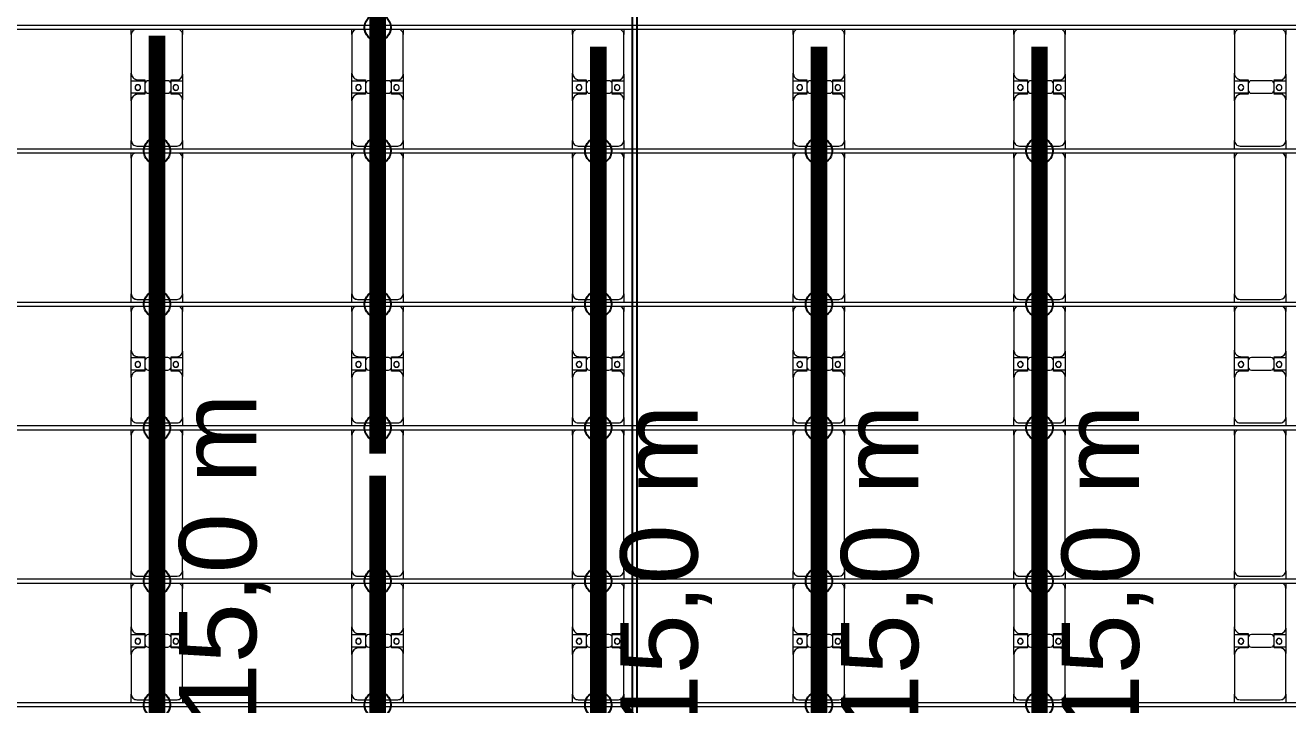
# Model space of a CAD drawing. Header units: millimetres. Extents: x -178706 to 107777, y -87310 to 933.
# Drawn here: x -166085 to -154641, y -70241 to -64081 of the extents above; entities that cross this region are included whole.
import ezdxf

# ---------------------------------------------------------------- set-up
doc = ezdxf.new("R2010")
doc.units = ezdxf.units.MM
doc.layers.add('A-GENM', color=13, linetype='Continuous', lineweight=9)
doc.layers.add('S-BEAM', color=12, linetype='Continuous', lineweight=9)
doc.layers.add('GC-GHI CHU', color=2, linetype='Continuous')
doc.layers.add('GC-HOP 40x60 GIA CUONG', color=1, linetype='Continuous')
doc.styles.add('GC_VN', font='arial.ttf')

# ---------------------------------------------------------------- blocks, each defined once
blk = doc.blocks.new('Dai phao do pin - DẢI PHAO ĐỠ PIN-V3-BỐ TRÍ KHUNG KẾT CẤU BÈ PIN 04')
at = {"layer": 'A-GENM', "color": 7}
for p, q in [((5715, 242), (5790, 242)), ((6150, 242), (5790, 242)), ((6150, 242), (6332, 242)), ((6218, 242), (6400, 242)), ((6218, 118), (6218, 242)), ((6332, 242), (6332, 118)), ((6750, 242), (6400, 242)), ((6750, 242), (6795, 242)), ((6835, 242), (6910, 242)), ((8140, 242), (6910, 242)), ((8140, 242), (8185, 242)), ((8225, 242), (8300, 242)), ((8660, 242), (8300, 242)), ((8660, 242), (8842, 242)), ((8728, 242), (8910, 242)), ((8728, 118), (8728, 242)), ((8842, 242), (8842, 118)), ((9260, 242), (8910, 242)), ((9260, 242), (9305, 242)), ((9345, 242), (9420, 242)), ((10650, 242), (9420, 242)), ((10650, 242), (10695, 242)), ((10735, 242), (10810, 242)), ((11170, 242), (10810, 242)), ((11170, 242), (11352, 242)), ((11238, 242), (11420, 242)), ((11238, 118), (11238, 242)), ((11352, 242), (11352, 118)), ((11770, 242), (11420, 242)), ((11770, 242), (11815, 242)), ((5740, 192), (5740, -173)), ((6210, 118), (6210, 182)), ((6302, 118), (6210, 118)), ((6340, 118), (6248, 118)), ((6340, 182), (6340, 118)), ((6860, 192), (6860, -173)), ((8250, 192), (8250, -173)), ((8720, 118), (8720, 182)), ((8812, 118), (8720, 118)), ((8850, 118), (8758, 118)), ((8850, 182), (8850, 118)), ((9370, 192), (9370, -173)), ((10760, 192), (10760, -173)), ((11230, 118), (11230, 182)), ((11322, 118), (11230, 118)), ((11360, 118), (11268, 118)), ((11360, 182), (11360, 118)), ((6218, 88), (6218, -88)), ((6332, -88), (6332, 88)), ((8728, 88), (8728, -88)), ((8842, -88), (8842, 88)), ((11238, 88), (11238, -88)), ((11352, -88), (11352, 88)), ((5790, -223), (5715, -223)), ((5790, -223), (6160, -223)), ((6332, -223), (6160, -223)), ((6210, -173), (6210, -118)), ((6210, -118), (6302, -118)), ((6218, -223), (6218, -118)), ((6390, -223), (6218, -223)), ((6248, -118), (6340, -118)), ((6332, -118), (6332, -223)), ((6340, -118), (6340, -173)), ((6390, -223), (6750, -223)), ((6795, -223), (6750, -223)), ((6910, -223), (6835, -223)), ((6910, -223), (8140, -223)), ((8185, -223), (8140, -223)), ((8300, -223), (8225, -223)), ((8300, -223), (8670, -223)), ((8842, -223), (8670, -223)), ((8720, -173), (8720, -118)), ((8720, -118), (8812, -118)), ((8728, -223), (8728, -118)), ((8900, -223), (8728, -223)), ((8758, -118), (8850, -118)), ((8842, -118), (8842, -223)), ((8850, -118), (8850, -173)), ((8900, -223), (9260, -223)), ((9305, -223), (9260, -223)), ((9420, -223), (9345, -223)), ((9420, -223), (10650, -223)), ((10695, -223), (10650, -223)), ((10810, -223), (10735, -223)), ((10810, -223), (11180, -223)), ((11352, -223), (11180, -223)), ((11230, -173), (11230, -118)), ((11230, -118), (11322, -118)), ((11238, -223), (11238, -118)), ((11410, -223), (11238, -223)), ((11268, -118), (11360, -118)), ((11352, -118), (11352, -223)), ((11360, -118), (11360, -173)), ((11410, -223), (11770, -223)), ((11815, -223), (11770, -223))]:
    blk.add_line(p, q, dxfattribs=at)
for centre, radius, start, end in [((5790, 192), 50, 90, 180), ((6150, 182), 60, 360, 90), ((6400, 182), 60, 90, 180), ((6750, 192), 50, 30, 90), ((6910, 192), 50, 90, 180), ((6910, 192), 50, 110.7843, 180), ((8140, 192), 50, 30, 90), ((8140, 192), 50, 30, 90), ((8300, 192), 50, 90, 180), ((8660, 182), 60, 360, 90), ((8910, 182), 60, 90, 180), ((9260, 192), 50, 30, 90), ((9420, 192), 50, 90, 180), ((9420, 192), 50, 105, 180), ((10650, 192), 50, 30, 90), ((10650, 192), 50, 30, 90), ((10810, 192), 50, 90, 180), ((11170, 182), 60, 0, 90), ((11420, 182), 60, 90, 180), ((11770, 192), 50, 30, 90), ((5790, 192), 50, 135, 180), ((6150, 182), 60, 360, 30), ((6248, 88), 30, 90, 180), ((6269, 183), 25, 360, 180), ((6269, 183), 25, 180, 0), ((6271, 183), 25, 0, 180), ((6271, 183), 25, 180, 360), ((6302, 88), 30, 0, 90), ((6400, 182), 60, 150, 180), ((6750, 192), 50, 30, 45), ((8300, 192), 50, 135, 180), ((8660, 182), 60, 360, 30), ((8758, 88), 30, 90, 180), ((8779, 183), 25, 360, 180), ((8779, 183), 25, 180, 360), ((8781, 183), 25, 0, 180), ((8781, 183), 25, 180, 0), ((8812, 88), 30, 360, 90), ((8910, 182), 60, 150, 180), ((9260, 192), 50, 30, 45), ((10810, 192), 50, 135, 180), ((11170, 182), 60, 0, 30), ((11268, 88), 30, 90, 180), ((11289, 183), 25, 0, 180), ((11289, 183), 25, 180, 0), ((11291, 183), 25, 0, 180), ((11291, 183), 25, 180, 360), ((11322, 88), 30, 360, 90), ((11420, 182), 60, 150, 180), ((11770, 192), 50, 30, 45), ((6248, -88), 30, 180, 270), ((6302, -88), 30, 270, 0), ((8758, -88), 30, 180, 270), ((8812, -88), 30, 270, 360), ((11268, -88), 30, 180, 270), ((11322, -88), 30, 270, 360), ((5790, -173), 50, 180, 270), ((5790, -173), 50, 180, 225), ((6160, -173), 50, 270, 360), ((6160, -173), 50, 315, 360), ((6269, -162), 25, 0, 180), ((6269, -162), 25, 180, 0), ((6271, -162), 25, 0, 180), ((6271, -162), 25, 180, 0), ((6390, -173), 50, 180, 270), ((6390, -173), 50, 180, 225), ((6750, -173), 50, 270, 330), ((6750, -173), 50, 315, 330), ((6910, -173), 50, 180, 270), ((6910, -173), 50, 180, 270), ((8140, -173), 50, 270, 330), ((8140, -173), 50, 285, 330), ((8300, -173), 50, 180, 270), ((8300, -173), 50, 180, 225), ((8670, -173), 50, 270, 360), ((8670, -173), 50, 315, 360), ((8779, -162), 25, 0, 180), ((8779, -162), 25, 180, 360), ((8781, -162), 25, 0, 180), ((8781, -162), 25, 180, 0), ((8900, -173), 50, 180, 270), ((8900, -173), 50, 180, 225), ((9260, -173), 50, 270, 330), ((9260, -173), 50, 315, 330), ((9420, -173), 50, 180, 270), ((9420, -173), 50, 180, 270), ((10650, -173), 50, 270, 330), ((10650, -173), 50, 285, 330), ((10810, -173), 50, 180, 270), ((10810, -173), 50, 180, 225), ((11180, -173), 50, 270, 360), ((11180, -173), 50, 315, 360), ((11289, -162), 25, 0, 180), ((11289, -162), 25, 180, 0), ((11291, -162), 25, 0, 180), ((11291, -162), 25, 180, 0), ((11410, -173), 50, 180, 270), ((11410, -173), 50, 180, 225), ((11770, -173), 50, 270, 330), ((11770, -173), 50, 315, 330)]:
    blk.add_arc(centre, radius, start, end, dxfattribs=at)
blk = doc.blocks.new('Dai phao do pin - DẢI PHAO ĐỠ PIN-V4-BỐ TRÍ KHUNG KẾT CẤU BÈ PIN 04')
at = {"layer": 'A-GENM', "color": 7}
for p, q in [((5715, 242), (5790, 242)), ((6150, 242), (5790, 242)), ((6150, 242), (6332, 242)), ((6218, 242), (6400, 242)), ((6218, 118), (6218, 242)), ((6332, 242), (6332, 118)), ((6750, 242), (6400, 242)), ((6750, 242), (6795, 242)), ((6835, 242), (6910, 242)), ((8140, 242), (6910, 242)), ((8140, 242), (8185, 242)), ((8225, 242), (8300, 242)), ((8660, 242), (8300, 242)), ((8660, 242), (8842, 242)), ((8728, 242), (8910, 242)), ((8728, 118), (8728, 242)), ((8842, 242), (8842, 118)), ((9260, 242), (8910, 242)), ((9260, 242), (9305, 242)), ((9345, 242), (9420, 242)), ((10650, 242), (9420, 242)), ((10650, 242), (10695, 242)), ((10735, 242), (10810, 242)), ((11170, 242), (10810, 242)), ((11170, 242), (11352, 242)), ((11238, 242), (11420, 242)), ((11238, 118), (11238, 242)), ((11352, 242), (11352, 118)), ((11770, 242), (11420, 242)), ((11770, 242), (11815, 242)), ((5740, 192), (5740, -173)), ((6210, 118), (6210, 182)), ((6302, 118), (6210, 118)), ((6340, 118), (6248, 118)), ((6340, 182), (6340, 118)), ((6860, 192), (6860, -173)), ((8250, 192), (8250, -173)), ((8720, 118), (8720, 182)), ((8812, 118), (8720, 118)), ((8850, 118), (8758, 118)), ((8850, 182), (8850, 118)), ((9370, 192), (9370, -173)), ((10760, 192), (10760, -173)), ((11230, 118), (11230, 182)), ((11322, 118), (11230, 118)), ((11360, 118), (11268, 118)), ((11360, 182), (11360, 118)), ((6218, 88), (6218, -88)), ((6332, -88), (6332, 88)), ((8728, 88), (8728, -88)), ((8842, -88), (8842, 88)), ((11238, 88), (11238, -88)), ((11352, -88), (11352, 88)), ((5790, -223), (5715, -223)), ((5790, -223), (6160, -223)), ((6332, -223), (6160, -223)), ((6210, -173), (6210, -118)), ((6210, -118), (6302, -118)), ((6218, -223), (6218, -118)), ((6390, -223), (6218, -223)), ((6248, -118), (6340, -118)), ((6332, -118), (6332, -223)), ((6340, -118), (6340, -173)), ((6390, -223), (6750, -223)), ((6795, -223), (6750, -223)), ((6910, -223), (6835, -223)), ((6910, -223), (8140, -223)), ((8185, -223), (8140, -223)), ((8300, -223), (8225, -223)), ((8300, -223), (8670, -223)), ((8842, -223), (8670, -223)), ((8720, -173), (8720, -118)), ((8720, -118), (8812, -118)), ((8728, -223), (8728, -118)), ((8900, -223), (8728, -223)), ((8758, -118), (8850, -118)), ((8842, -118), (8842, -223)), ((8850, -118), (8850, -173)), ((8900, -223), (9260, -223)), ((9305, -223), (9260, -223)), ((9420, -223), (9345, -223)), ((9420, -223), (10650, -223)), ((10695, -223), (10650, -223)), ((10810, -223), (10735, -223)), ((10810, -223), (11180, -223)), ((11352, -223), (11180, -223)), ((11230, -173), (11230, -118)), ((11230, -118), (11322, -118)), ((11238, -223), (11238, -118)), ((11410, -223), (11238, -223)), ((11268, -118), (11360, -118)), ((11352, -118), (11352, -223)), ((11360, -118), (11360, -173)), ((11410, -223), (11770, -223)), ((11815, -223), (11770, -223))]:
    blk.add_line(p, q, dxfattribs=at)
for centre, radius, start, end in [((5790, 192), 50, 90, 180), ((6150, 182), 60, 360, 90), ((6400, 182), 60, 90, 180), ((6750, 192), 50, 30, 90), ((6910, 192), 50, 90, 180), ((6910, 192), 50, 110.7888, 180), ((8140, 192), 50, 30, 90), ((8140, 192), 50, 30, 90), ((8300, 192), 50, 90, 180), ((8660, 182), 60, 360, 90), ((8910, 182), 60, 90, 180), ((9260, 192), 50, 30, 90), ((9420, 192), 50, 90, 180), ((9420, 192), 50, 105, 180), ((10650, 192), 50, 30, 90), ((10650, 192), 50, 30, 90), ((10810, 192), 50, 90, 180), ((11170, 182), 60, 0, 90), ((11420, 182), 60, 90, 180), ((11770, 192), 50, 30, 90), ((5790, 192), 50, 135, 180), ((6150, 182), 60, 360, 30), ((6248, 88), 30, 90, 180), ((6269, 183), 25, 360, 180), ((6269, 183), 25, 180, 0), ((6271, 183), 25, 0, 180), ((6271, 183), 25, 180, 360), ((6302, 88), 30, 0, 90), ((6400, 182), 60, 150, 180), ((6750, 192), 50, 30, 45), ((8300, 192), 50, 135, 180), ((8660, 182), 60, 360, 30), ((8758, 88), 30, 90, 180), ((8779, 183), 25, 360, 180), ((8779, 183), 25, 180, 360), ((8781, 183), 25, 0, 180), ((8781, 183), 25, 180, 0), ((8812, 88), 30, 360, 90), ((8910, 182), 60, 150, 180), ((9260, 192), 50, 30, 45), ((10810, 192), 50, 135, 180), ((11170, 182), 60, 0, 30), ((11268, 88), 30, 90, 180), ((11289, 183), 25, 0, 180), ((11289, 183), 25, 180, 0), ((11291, 183), 25, 0, 180), ((11291, 183), 25, 180, 360), ((11322, 88), 30, 360, 90), ((11420, 182), 60, 150, 180), ((11770, 192), 50, 30, 45), ((6248, -88), 30, 180, 270), ((6302, -88), 30, 270, 0), ((8758, -88), 30, 180, 270), ((8812, -88), 30, 270, 360), ((11268, -88), 30, 180, 270), ((11322, -88), 30, 270, 360), ((5790, -173), 50, 180, 270), ((5790, -173), 50, 180, 225), ((6160, -173), 50, 270, 360), ((6160, -173), 50, 315, 360), ((6269, -162), 25, 0, 180), ((6269, -162), 25, 180, 0), ((6271, -162), 25, 0, 180), ((6271, -162), 25, 180, 0), ((6390, -173), 50, 180, 270), ((6390, -173), 50, 180, 225), ((6750, -173), 50, 270, 330), ((6750, -173), 50, 315, 330), ((6910, -173), 50, 180, 270), ((6910, -173), 50, 180, 270), ((8140, -173), 50, 270, 330), ((8140, -173), 50, 285, 330), ((8300, -173), 50, 180, 270), ((8300, -173), 50, 180, 225), ((8670, -173), 50, 270, 360), ((8670, -173), 50, 315, 360), ((8779, -162), 25, 0, 180), ((8779, -162), 25, 180, 360), ((8781, -162), 25, 0, 180), ((8781, -162), 25, 180, 0), ((8900, -173), 50, 180, 270), ((8900, -173), 50, 180, 225), ((9260, -173), 50, 270, 330), ((9260, -173), 50, 315, 330), ((9420, -173), 50, 180, 270), ((9420, -173), 50, 180, 270), ((10650, -173), 50, 270, 330), ((10650, -173), 50, 285, 330), ((10810, -173), 50, 180, 270), ((10810, -173), 50, 180, 225), ((11180, -173), 50, 270, 360), ((11180, -173), 50, 315, 360), ((11289, -162), 25, 0, 180), ((11289, -162), 25, 180, 0), ((11291, -162), 25, 0, 180), ((11291, -162), 25, 180, 0), ((11410, -173), 50, 180, 270), ((11410, -173), 50, 180, 225), ((11770, -173), 50, 270, 330), ((11770, -173), 50, 315, 330)]:
    blk.add_arc(centre, radius, start, end, dxfattribs=at)
blk = doc.blocks.new('Dai phao do pin - DẢI PHAO ĐỠ PIN-V5-BỐ TRÍ KHUNG KẾT CẤU BÈ PIN 04')
at = {"layer": 'A-GENM', "color": 7}
for p, q in [((5715, 242), (5790, 242)), ((6150, 242), (5790, 242)), ((6150, 242), (6332, 242)), ((6218, 242), (6400, 242)), ((6218, 118), (6218, 242)), ((6332, 242), (6332, 118)), ((6750, 242), (6400, 242)), ((6750, 242), (6795, 242)), ((6835, 242), (6910, 242)), ((8140, 242), (6910, 242)), ((8140, 242), (8185, 242)), ((8225, 242), (8300, 242)), ((8660, 242), (8300, 242)), ((8660, 242), (8842, 242)), ((8728, 242), (8910, 242)), ((8728, 118), (8728, 242)), ((8842, 242), (8842, 118)), ((9260, 242), (8910, 242)), ((9260, 242), (9305, 242)), ((9345, 242), (9420, 242)), ((10650, 242), (9420, 242)), ((10650, 242), (10695, 242)), ((10735, 242), (10810, 242)), ((11170, 242), (10810, 242)), ((11170, 242), (11352, 242)), ((11238, 242), (11420, 242)), ((11238, 118), (11238, 242)), ((11352, 242), (11352, 118)), ((11770, 242), (11420, 242)), ((11770, 242), (11815, 242)), ((5740, 192), (5740, -173)), ((6210, 118), (6210, 182)), ((6302, 118), (6210, 118)), ((6340, 118), (6248, 118)), ((6340, 182), (6340, 118)), ((6860, 192), (6860, -173)), ((8250, 192), (8250, -173)), ((8720, 118), (8720, 182)), ((8812, 118), (8720, 118)), ((8850, 118), (8758, 118)), ((8850, 182), (8850, 118)), ((9370, 192), (9370, -173)), ((10760, 192), (10760, -173)), ((11230, 118), (11230, 182)), ((11322, 118), (11230, 118)), ((11360, 118), (11268, 118)), ((11360, 182), (11360, 118)), ((6218, 88), (6218, -88)), ((6332, -88), (6332, 88)), ((8728, 88), (8728, -88)), ((8842, -88), (8842, 88)), ((11238, 88), (11238, -88)), ((11352, -88), (11352, 88)), ((5790, -223), (5715, -223)), ((5790, -223), (6160, -223)), ((6332, -223), (6160, -223)), ((6210, -173), (6210, -118)), ((6210, -118), (6302, -118)), ((6218, -223), (6218, -118)), ((6390, -223), (6218, -223)), ((6248, -118), (6340, -118)), ((6332, -118), (6332, -223)), ((6340, -118), (6340, -173)), ((6390, -223), (6750, -223)), ((6795, -223), (6750, -223)), ((6910, -223), (6835, -223)), ((6910, -223), (8140, -223)), ((8185, -223), (8140, -223)), ((8300, -223), (8225, -223)), ((8300, -223), (8670, -223)), ((8842, -223), (8670, -223)), ((8720, -173), (8720, -118)), ((8720, -118), (8812, -118)), ((8728, -223), (8728, -118)), ((8900, -223), (8728, -223)), ((8758, -118), (8850, -118)), ((8842, -118), (8842, -223)), ((8850, -118), (8850, -173)), ((8900, -223), (9260, -223)), ((9305, -223), (9260, -223)), ((9420, -223), (9345, -223)), ((9420, -223), (10650, -223)), ((10695, -223), (10650, -223)), ((10810, -223), (10735, -223)), ((10810, -223), (11180, -223)), ((11352, -223), (11180, -223)), ((11230, -173), (11230, -118)), ((11230, -118), (11322, -118)), ((11238, -223), (11238, -118)), ((11410, -223), (11238, -223)), ((11268, -118), (11360, -118)), ((11352, -118), (11352, -223)), ((11360, -118), (11360, -173)), ((11410, -223), (11770, -223)), ((11815, -223), (11770, -223))]:
    blk.add_line(p, q, dxfattribs=at)
for centre, radius, start, end in [((5790, 192), 50, 90, 180), ((6150, 182), 60, 360, 90), ((6400, 182), 60, 90, 180), ((6750, 192), 50, 30, 90), ((6910, 192), 50, 90, 180), ((6910, 192), 50, 110.7934, 180), ((8140, 192), 50, 30, 90), ((8140, 192), 50, 30, 90), ((8300, 192), 50, 90, 180), ((8660, 182), 60, 360, 90), ((8910, 182), 60, 90, 180), ((9260, 192), 50, 30, 90), ((9420, 192), 50, 90, 180), ((9420, 192), 50, 105, 180), ((10650, 192), 50, 30, 90), ((10650, 192), 50, 30, 90), ((10810, 192), 50, 90, 180), ((11170, 182), 60, 0, 90), ((11420, 182), 60, 90, 180), ((11770, 192), 50, 30, 90), ((5790, 192), 50, 135, 180), ((6150, 182), 60, 360, 30), ((6248, 88), 30, 90, 180), ((6269, 183), 25, 360, 180), ((6269, 183), 25, 180, 0), ((6271, 183), 25, 0, 180), ((6271, 183), 25, 180, 360), ((6302, 88), 30, 0, 90), ((6400, 182), 60, 150, 180), ((6750, 192), 50, 30, 45), ((8300, 192), 50, 135, 180), ((8660, 182), 60, 360, 30), ((8758, 88), 30, 90, 180), ((8779, 183), 25, 360, 180), ((8779, 183), 25, 180, 360), ((8781, 183), 25, 0, 180), ((8781, 183), 25, 180, 0), ((8812, 88), 30, 360, 90), ((8910, 182), 60, 150, 180), ((9260, 192), 50, 30, 45), ((10810, 192), 50, 135, 180), ((11170, 182), 60, 0, 30), ((11268, 88), 30, 90, 180), ((11289, 183), 25, 0, 180), ((11289, 183), 25, 180, 0), ((11291, 183), 25, 0, 180), ((11291, 183), 25, 180, 360), ((11322, 88), 30, 360, 90), ((11420, 182), 60, 150, 180), ((11770, 192), 50, 30, 45), ((6248, -88), 30, 180, 270), ((6302, -88), 30, 270, 0), ((8758, -88), 30, 180, 270), ((8812, -88), 30, 270, 360), ((11268, -88), 30, 180, 270), ((11322, -88), 30, 270, 360), ((5790, -173), 50, 180, 270), ((5790, -173), 50, 180, 225), ((6160, -173), 50, 270, 360), ((6160, -173), 50, 315, 360), ((6269, -162), 25, 0, 180), ((6269, -162), 25, 180, 0), ((6271, -162), 25, 0, 180), ((6271, -162), 25, 180, 0), ((6390, -173), 50, 180, 270), ((6390, -173), 50, 180, 225), ((6750, -173), 50, 270, 330), ((6750, -173), 50, 315, 330), ((6910, -173), 50, 180, 270), ((6910, -173), 50, 180, 270), ((8140, -173), 50, 270, 330), ((8140, -173), 50, 285, 330), ((8300, -173), 50, 180, 270), ((8300, -173), 50, 180, 225), ((8670, -173), 50, 270, 360), ((8670, -173), 50, 315, 360), ((8779, -162), 25, 0, 180), ((8779, -162), 25, 180, 360), ((8781, -162), 25, 0, 180), ((8781, -162), 25, 180, 0), ((8900, -173), 50, 180, 270), ((8900, -173), 50, 180, 225), ((9260, -173), 50, 270, 330), ((9260, -173), 50, 315, 330), ((9420, -173), 50, 180, 270), ((9420, -173), 50, 180, 270), ((10650, -173), 50, 270, 330), ((10650, -173), 50, 285, 330), ((10810, -173), 50, 180, 270), ((10810, -173), 50, 180, 225), ((11180, -173), 50, 270, 360), ((11180, -173), 50, 315, 360), ((11289, -162), 25, 0, 180), ((11289, -162), 25, 180, 0), ((11291, -162), 25, 0, 180), ((11291, -162), 25, 180, 0), ((11410, -173), 50, 180, 270), ((11410, -173), 50, 180, 225), ((11770, -173), 50, 270, 330), ((11770, -173), 50, 315, 330)]:
    blk.add_arc(centre, radius, start, end, dxfattribs=at)
blk = doc.blocks.new('Dai phao do pin - DẢI PHAO ĐỠ PIN-V6-BỐ TRÍ KHUNG KẾT CẤU BÈ PIN 04')
at = {"layer": 'A-GENM', "color": 7}
for p, q in [((5715, 242), (5790, 242)), ((6150, 242), (5790, 242)), ((6150, 242), (6332, 242)), ((6218, 242), (6400, 242)), ((6218, 118), (6218, 242)), ((6332, 242), (6332, 118)), ((6750, 242), (6400, 242)), ((6750, 242), (6795, 242)), ((6835, 242), (6910, 242)), ((8140, 242), (6910, 242)), ((8140, 242), (8185, 242)), ((8225, 242), (8300, 242)), ((8660, 242), (8300, 242)), ((8660, 242), (8842, 242)), ((8728, 242), (8910, 242)), ((8728, 118), (8728, 242)), ((8842, 242), (8842, 118)), ((9260, 242), (8910, 242)), ((9260, 242), (9305, 242)), ((9345, 242), (9420, 242)), ((10650, 242), (9420, 242)), ((10650, 242), (10695, 242)), ((10735, 242), (10810, 242)), ((11170, 242), (10810, 242)), ((11170, 242), (11352, 242)), ((11238, 242), (11420, 242)), ((11238, 118), (11238, 242)), ((11352, 242), (11352, 118)), ((11770, 242), (11420, 242)), ((11770, 242), (11815, 242)), ((5740, 192), (5740, -173)), ((6210, 118), (6210, 182)), ((6302, 118), (6210, 118)), ((6340, 118), (6248, 118)), ((6340, 182), (6340, 118)), ((6860, 192), (6860, -173)), ((8250, 192), (8250, -173)), ((8720, 118), (8720, 182)), ((8812, 118), (8720, 118)), ((8850, 118), (8758, 118)), ((8850, 182), (8850, 118)), ((9370, 192), (9370, -173)), ((10760, 192), (10760, -173)), ((11230, 118), (11230, 182)), ((11322, 118), (11230, 118)), ((11360, 118), (11268, 118)), ((11360, 182), (11360, 118)), ((6218, 88), (6218, -88)), ((6332, -88), (6332, 88)), ((8728, 88), (8728, -88)), ((8842, -88), (8842, 88)), ((11238, 88), (11238, -88)), ((11352, -88), (11352, 88)), ((5790, -223), (5715, -223)), ((5790, -223), (6160, -223)), ((6332, -223), (6160, -223)), ((6210, -173), (6210, -118)), ((6210, -118), (6302, -118)), ((6218, -223), (6218, -118)), ((6390, -223), (6218, -223)), ((6248, -118), (6340, -118)), ((6332, -118), (6332, -223)), ((6340, -118), (6340, -173)), ((6390, -223), (6750, -223)), ((6795, -223), (6750, -223)), ((6910, -223), (6835, -223)), ((6910, -223), (8140, -223)), ((8185, -223), (8140, -223)), ((8300, -223), (8225, -223)), ((8300, -223), (8670, -223)), ((8842, -223), (8670, -223)), ((8720, -173), (8720, -118)), ((8720, -118), (8812, -118)), ((8728, -223), (8728, -118)), ((8900, -223), (8728, -223)), ((8758, -118), (8850, -118)), ((8842, -118), (8842, -223)), ((8850, -118), (8850, -173)), ((8900, -223), (9260, -223)), ((9305, -223), (9260, -223)), ((9420, -223), (9345, -223)), ((9420, -223), (10650, -223)), ((10695, -223), (10650, -223)), ((10810, -223), (10735, -223)), ((10810, -223), (11180, -223)), ((11352, -223), (11180, -223)), ((11230, -173), (11230, -118)), ((11230, -118), (11322, -118)), ((11238, -223), (11238, -118)), ((11410, -223), (11238, -223)), ((11268, -118), (11360, -118)), ((11352, -118), (11352, -223)), ((11360, -118), (11360, -173)), ((11410, -223), (11770, -223)), ((11815, -223), (11770, -223))]:
    blk.add_line(p, q, dxfattribs=at)
for centre, radius, start, end in [((5790, 192), 50, 90, 180), ((6150, 182), 60, 360, 90), ((6400, 182), 60, 90, 180), ((6750, 192), 50, 30, 90), ((6910, 192), 50, 90, 180), ((6910, 192), 50, 110.7979, 180), ((8140, 192), 50, 30, 90), ((8140, 192), 50, 30, 90), ((8300, 192), 50, 90, 180), ((8660, 182), 60, 360, 90), ((8910, 182), 60, 90, 180), ((9260, 192), 50, 30, 90), ((9420, 192), 50, 90, 180), ((9420, 192), 50, 105, 180), ((10650, 192), 50, 30, 90), ((10650, 192), 50, 30, 90), ((10810, 192), 50, 90, 180), ((11170, 182), 60, 0, 90), ((11420, 182), 60, 90, 180), ((11770, 192), 50, 30, 90), ((5790, 192), 50, 135, 180), ((6150, 182), 60, 360, 30), ((6248, 88), 30, 90, 180), ((6269, 183), 25, 360, 180), ((6269, 183), 25, 180, 0), ((6271, 183), 25, 0, 180), ((6271, 183), 25, 180, 360), ((6302, 88), 30, 0, 90), ((6400, 182), 60, 150, 180), ((6750, 192), 50, 30, 45), ((8300, 192), 50, 135, 180), ((8660, 182), 60, 360, 30), ((8758, 88), 30, 90, 180), ((8779, 183), 25, 360, 180), ((8779, 183), 25, 180, 360), ((8781, 183), 25, 0, 180), ((8781, 183), 25, 180, 0), ((8812, 88), 30, 360, 90), ((8910, 182), 60, 150, 180), ((9260, 192), 50, 30, 45), ((10810, 192), 50, 135, 180), ((11170, 182), 60, 0, 30), ((11268, 88), 30, 90, 180), ((11289, 183), 25, 0, 180), ((11289, 183), 25, 180, 0), ((11291, 183), 25, 0, 180), ((11291, 183), 25, 180, 360), ((11322, 88), 30, 360, 90), ((11420, 182), 60, 150, 180), ((11770, 192), 50, 30, 45), ((6248, -88), 30, 180, 270), ((6302, -88), 30, 270, 0), ((8758, -88), 30, 180, 270), ((8812, -88), 30, 270, 360), ((11268, -88), 30, 180, 270), ((11322, -88), 30, 270, 360), ((5790, -173), 50, 180, 270), ((5790, -173), 50, 180, 225), ((6160, -173), 50, 270, 360), ((6160, -173), 50, 315, 360), ((6269, -162), 25, 0, 180), ((6269, -162), 25, 180, 0), ((6271, -162), 25, 0, 180), ((6271, -162), 25, 180, 0), ((6390, -173), 50, 180, 270), ((6390, -173), 50, 180, 225), ((6750, -173), 50, 270, 330), ((6750, -173), 50, 315, 330), ((6910, -173), 50, 180, 270), ((6910, -173), 50, 180, 270), ((8140, -173), 50, 270, 330), ((8140, -173), 50, 285, 330), ((8300, -173), 50, 180, 270), ((8300, -173), 50, 180, 225), ((8670, -173), 50, 270, 360), ((8670, -173), 50, 315, 360), ((8779, -162), 25, 0, 180), ((8779, -162), 25, 180, 360), ((8781, -162), 25, 0, 180), ((8781, -162), 25, 180, 0), ((8900, -173), 50, 180, 270), ((8900, -173), 50, 180, 225), ((9260, -173), 50, 270, 330), ((9260, -173), 50, 315, 330), ((9420, -173), 50, 180, 270), ((9420, -173), 50, 180, 270), ((10650, -173), 50, 270, 330), ((10650, -173), 50, 285, 330), ((10810, -173), 50, 180, 270), ((10810, -173), 50, 180, 225), ((11180, -173), 50, 270, 360), ((11180, -173), 50, 315, 360), ((11289, -162), 25, 0, 180), ((11289, -162), 25, 180, 0), ((11291, -162), 25, 0, 180), ((11291, -162), 25, 180, 0), ((11410, -173), 50, 180, 270), ((11410, -173), 50, 180, 225), ((11770, -173), 50, 270, 330), ((11770, -173), 50, 315, 330)]:
    blk.add_arc(centre, radius, start, end, dxfattribs=at)
blk = doc.blocks.new('Dai phao do pin - DẢI PHAO ĐỠ PIN-V7-BỐ TRÍ KHUNG KẾT CẤU BÈ PIN 04')
at = {"layer": 'A-GENM', "color": 7}
for p, q in [((5715, 242), (5790, 242)), ((6150, 242), (5790, 242)), ((6150, 242), (6332, 242)), ((6218, 242), (6400, 242)), ((6218, 118), (6218, 242)), ((6332, 242), (6332, 118)), ((6750, 242), (6400, 242)), ((6750, 242), (6795, 242)), ((6835, 242), (6910, 242)), ((8140, 242), (6910, 242)), ((8140, 242), (8185, 242)), ((8225, 242), (8300, 242)), ((8660, 242), (8300, 242)), ((8660, 242), (8842, 242)), ((8728, 242), (8910, 242)), ((8728, 118), (8728, 242)), ((8842, 242), (8842, 118)), ((9260, 242), (8910, 242)), ((9260, 242), (9305, 242)), ((9345, 242), (9420, 242)), ((10650, 242), (9420, 242)), ((10650, 242), (10695, 242)), ((10735, 242), (10810, 242)), ((11170, 242), (10810, 242)), ((11170, 242), (11352, 242)), ((11238, 242), (11420, 242)), ((11238, 118), (11238, 242)), ((11352, 242), (11352, 118)), ((11770, 242), (11420, 242)), ((11770, 242), (11815, 242)), ((5740, 192), (5740, -173)), ((6210, 118), (6210, 182)), ((6302, 118), (6210, 118)), ((6340, 118), (6248, 118)), ((6340, 182), (6340, 118)), ((6860, 192), (6860, -173)), ((8250, 192), (8250, -173)), ((8720, 118), (8720, 182)), ((8812, 118), (8720, 118)), ((8850, 118), (8758, 118)), ((8850, 182), (8850, 118)), ((9370, 192), (9370, -173)), ((10760, 192), (10760, -173)), ((11230, 118), (11230, 182)), ((11322, 118), (11230, 118)), ((11360, 118), (11268, 118)), ((11360, 182), (11360, 118)), ((6218, 88), (6218, -88)), ((6332, -88), (6332, 88)), ((8728, 88), (8728, -88)), ((8842, -88), (8842, 88)), ((11238, 88), (11238, -88)), ((11352, -88), (11352, 88)), ((5790, -223), (5715, -223)), ((5790, -223), (6160, -223)), ((6332, -223), (6160, -223)), ((6210, -173), (6210, -118)), ((6210, -118), (6302, -118)), ((6218, -223), (6218, -118)), ((6390, -223), (6218, -223)), ((6248, -118), (6340, -118)), ((6332, -118), (6332, -223)), ((6340, -118), (6340, -173)), ((6390, -223), (6750, -223)), ((6795, -223), (6750, -223)), ((6910, -223), (6835, -223)), ((6910, -223), (8140, -223)), ((8185, -223), (8140, -223)), ((8300, -223), (8225, -223)), ((8300, -223), (8670, -223)), ((8842, -223), (8670, -223)), ((8720, -173), (8720, -118)), ((8720, -118), (8812, -118)), ((8728, -223), (8728, -118)), ((8900, -223), (8728, -223)), ((8758, -118), (8850, -118)), ((8842, -118), (8842, -223)), ((8850, -118), (8850, -173)), ((8900, -223), (9260, -223)), ((9305, -223), (9260, -223)), ((9420, -223), (9345, -223)), ((9420, -223), (10650, -223)), ((10695, -223), (10650, -223)), ((10810, -223), (10735, -223)), ((10810, -223), (11180, -223)), ((11352, -223), (11180, -223)), ((11230, -173), (11230, -118)), ((11230, -118), (11322, -118)), ((11238, -223), (11238, -118)), ((11410, -223), (11238, -223)), ((11268, -118), (11360, -118)), ((11352, -118), (11352, -223)), ((11360, -118), (11360, -173)), ((11410, -223), (11770, -223)), ((11815, -223), (11770, -223))]:
    blk.add_line(p, q, dxfattribs=at)
for centre, radius, start, end in [((5790, 192), 50, 90, 180), ((6150, 182), 60, 360, 90), ((6400, 182), 60, 90, 180), ((6750, 192), 50, 30, 90), ((6910, 192), 50, 90, 180), ((6910, 192), 50, 110.8024, 180), ((8140, 192), 50, 30, 90), ((8140, 192), 50, 30, 90), ((8300, 192), 50, 90, 180), ((8660, 182), 60, 360, 90), ((8910, 182), 60, 90, 180), ((9260, 192), 50, 30, 90), ((9420, 192), 50, 90, 180), ((9420, 192), 50, 105, 180), ((10650, 192), 50, 30, 90), ((10650, 192), 50, 30, 90), ((10810, 192), 50, 90, 180), ((11170, 182), 60, 0, 90), ((11420, 182), 60, 90, 180), ((11770, 192), 50, 30, 90), ((5790, 192), 50, 135, 180), ((6150, 182), 60, 360, 30), ((6248, 88), 30, 90, 180), ((6269, 183), 25, 360, 180), ((6269, 183), 25, 180, 0), ((6271, 183), 25, 0, 180), ((6271, 183), 25, 180, 360), ((6302, 88), 30, 0, 90), ((6400, 182), 60, 150, 180), ((6750, 192), 50, 30, 45), ((8300, 192), 50, 135, 180), ((8660, 182), 60, 360, 30), ((8758, 88), 30, 90, 180), ((8779, 183), 25, 360, 180), ((8779, 183), 25, 180, 360), ((8781, 183), 25, 0, 180), ((8781, 183), 25, 180, 0), ((8812, 88), 30, 360, 90), ((8910, 182), 60, 150, 180), ((9260, 192), 50, 30, 45), ((10810, 192), 50, 135, 180), ((11170, 182), 60, 0, 30), ((11268, 88), 30, 90, 180), ((11289, 183), 25, 0, 180), ((11289, 183), 25, 180, 0), ((11291, 183), 25, 0, 180), ((11291, 183), 25, 180, 360), ((11322, 88), 30, 360, 90), ((11420, 182), 60, 150, 180), ((11770, 192), 50, 30, 45), ((6248, -88), 30, 180, 270), ((6302, -88), 30, 270, 0), ((8758, -88), 30, 180, 270), ((8812, -88), 30, 270, 360), ((11268, -88), 30, 180, 270), ((11322, -88), 30, 270, 360), ((5790, -173), 50, 180, 270), ((5790, -173), 50, 180, 225), ((6160, -173), 50, 270, 360), ((6160, -173), 50, 315, 360), ((6269, -162), 25, 0, 180), ((6269, -162), 25, 180, 0), ((6271, -162), 25, 0, 180), ((6271, -162), 25, 180, 0), ((6390, -173), 50, 180, 270), ((6390, -173), 50, 180, 225), ((6750, -173), 50, 270, 330), ((6750, -173), 50, 315, 330), ((6910, -173), 50, 180, 270), ((6910, -173), 50, 180, 270), ((8140, -173), 50, 270, 330), ((8140, -173), 50, 285, 330), ((8300, -173), 50, 180, 270), ((8300, -173), 50, 180, 225), ((8670, -173), 50, 270, 360), ((8670, -173), 50, 315, 360), ((8779, -162), 25, 0, 180), ((8779, -162), 25, 180, 360), ((8781, -162), 25, 0, 180), ((8781, -162), 25, 180, 0), ((8900, -173), 50, 180, 270), ((8900, -173), 50, 180, 225), ((9260, -173), 50, 270, 330), ((9260, -173), 50, 315, 330), ((9420, -173), 50, 180, 270), ((9420, -173), 50, 180, 270), ((10650, -173), 50, 270, 330), ((10650, -173), 50, 285, 330), ((10810, -173), 50, 180, 270), ((10810, -173), 50, 180, 225), ((11180, -173), 50, 270, 360), ((11180, -173), 50, 315, 360), ((11289, -162), 25, 0, 180), ((11289, -162), 25, 180, 0), ((11291, -162), 25, 0, 180), ((11291, -162), 25, 180, 0), ((11410, -173), 50, 180, 270), ((11410, -173), 50, 180, 225), ((11770, -173), 50, 270, 330), ((11770, -173), 50, 315, 330)]:
    blk.add_arc(centre, radius, start, end, dxfattribs=at)
blk = doc.blocks.new('Dai phao do pin - DẢI PHAO ĐỠ PIN-V8-BỐ TRÍ KHUNG KẾT CẤU BÈ PIN 04')
at = {"layer": 'A-GENM', "color": 7}
for p, q in [((5715, 242), (5790, 242)), ((6150, 242), (5790, 242)), ((6150, 242), (6332, 242)), ((6218, 242), (6400, 242)), ((6218, 118), (6218, 242)), ((6332, 242), (6332, 118)), ((6750, 242), (6400, 242)), ((6750, 242), (6795, 242)), ((6835, 242), (6910, 242)), ((8140, 242), (6910, 242)), ((8140, 242), (8185, 242)), ((8225, 242), (8300, 242)), ((8660, 242), (8300, 242)), ((8660, 242), (8842, 242)), ((8728, 242), (8910, 242)), ((8728, 118), (8728, 242)), ((8842, 242), (8842, 118)), ((9260, 242), (8910, 242)), ((9260, 242), (9305, 242)), ((9345, 242), (9420, 242)), ((10650, 242), (9420, 242)), ((10650, 242), (10695, 242)), ((10735, 242), (10810, 242)), ((11170, 242), (10810, 242)), ((11170, 242), (11352, 242)), ((11238, 242), (11420, 242)), ((11238, 118), (11238, 242)), ((11352, 242), (11352, 118)), ((11770, 242), (11420, 242)), ((11770, 242), (11815, 242)), ((5740, 192), (5740, -173)), ((6210, 118), (6210, 182)), ((6302, 118), (6210, 118)), ((6340, 118), (6248, 118)), ((6340, 182), (6340, 118)), ((6860, 192), (6860, -173)), ((8250, 192), (8250, -173)), ((8720, 118), (8720, 182)), ((8812, 118), (8720, 118)), ((8850, 118), (8758, 118)), ((8850, 182), (8850, 118)), ((9370, 192), (9370, -173)), ((10760, 192), (10760, -173)), ((11230, 118), (11230, 182)), ((11322, 118), (11230, 118)), ((11360, 118), (11268, 118)), ((11360, 182), (11360, 118)), ((6218, 88), (6218, -88)), ((6332, -88), (6332, 88)), ((8728, 88), (8728, -88)), ((8842, -88), (8842, 88)), ((11238, 88), (11238, -88)), ((11352, -88), (11352, 88)), ((5790, -223), (5715, -223)), ((5790, -223), (6160, -223)), ((6332, -223), (6160, -223)), ((6210, -173), (6210, -118)), ((6210, -118), (6302, -118)), ((6218, -223), (6218, -118)), ((6390, -223), (6218, -223)), ((6248, -118), (6340, -118)), ((6332, -118), (6332, -223)), ((6340, -118), (6340, -173)), ((6390, -223), (6750, -223)), ((6795, -223), (6750, -223)), ((6910, -223), (6835, -223)), ((6910, -223), (8140, -223)), ((8185, -223), (8140, -223)), ((8300, -223), (8225, -223)), ((8300, -223), (8670, -223)), ((8842, -223), (8670, -223)), ((8720, -173), (8720, -118)), ((8720, -118), (8812, -118)), ((8728, -223), (8728, -118)), ((8900, -223), (8728, -223)), ((8758, -118), (8850, -118)), ((8842, -118), (8842, -223)), ((8850, -118), (8850, -173)), ((8900, -223), (9260, -223)), ((9305, -223), (9260, -223)), ((9420, -223), (9345, -223)), ((9420, -223), (10650, -223)), ((10695, -223), (10650, -223)), ((10810, -223), (10735, -223)), ((10810, -223), (11180, -223)), ((11352, -223), (11180, -223)), ((11230, -173), (11230, -118)), ((11230, -118), (11322, -118)), ((11238, -223), (11238, -118)), ((11410, -223), (11238, -223)), ((11268, -118), (11360, -118)), ((11352, -118), (11352, -223)), ((11360, -118), (11360, -173)), ((11410, -223), (11770, -223)), ((11815, -223), (11770, -223))]:
    blk.add_line(p, q, dxfattribs=at)
for centre, radius, start, end in [((5790, 192), 50, 90, 180), ((6150, 182), 60, 360, 90), ((6400, 182), 60, 90, 180), ((6750, 192), 50, 30, 90), ((6910, 192), 50, 90, 180), ((6910, 192), 50, 110.8069, 180), ((8140, 192), 50, 30, 90), ((8140, 192), 50, 30, 90), ((8300, 192), 50, 90, 180), ((8660, 182), 60, 360, 90), ((8910, 182), 60, 90, 180), ((9260, 192), 50, 30, 90), ((9420, 192), 50, 90, 180), ((9420, 192), 50, 105, 180), ((10650, 192), 50, 30, 90), ((10650, 192), 50, 30, 90), ((10810, 192), 50, 90, 180), ((11170, 182), 60, 0, 90), ((11420, 182), 60, 90, 180), ((11770, 192), 50, 30, 90), ((5790, 192), 50, 135, 180), ((6150, 182), 60, 360, 30), ((6248, 88), 30, 90, 180), ((6269, 183), 25, 360, 180), ((6269, 183), 25, 180, 0), ((6271, 183), 25, 0, 180), ((6271, 183), 25, 180, 360), ((6302, 88), 30, 0, 90), ((6400, 182), 60, 150, 180), ((6750, 192), 50, 30, 45), ((8300, 192), 50, 135, 180), ((8660, 182), 60, 360, 30), ((8758, 88), 30, 90, 180), ((8779, 183), 25, 360, 180), ((8779, 183), 25, 180, 360), ((8781, 183), 25, 0, 180), ((8781, 183), 25, 180, 0), ((8812, 88), 30, 360, 90), ((8910, 182), 60, 150, 180), ((9260, 192), 50, 30, 45), ((10810, 192), 50, 135, 180), ((11170, 182), 60, 0, 30), ((11268, 88), 30, 90, 180), ((11289, 183), 25, 0, 180), ((11289, 183), 25, 180, 0), ((11291, 183), 25, 0, 180), ((11291, 183), 25, 180, 360), ((11322, 88), 30, 360, 90), ((11420, 182), 60, 150, 180), ((11770, 192), 50, 30, 45), ((6248, -88), 30, 180, 270), ((6302, -88), 30, 270, 0), ((8758, -88), 30, 180, 270), ((8812, -88), 30, 270, 360), ((11268, -88), 30, 180, 270), ((11322, -88), 30, 270, 360), ((5790, -173), 50, 180, 270), ((5790, -173), 50, 180, 225), ((6160, -173), 50, 270, 360), ((6160, -173), 50, 315, 360), ((6269, -162), 25, 0, 180), ((6269, -162), 25, 180, 0), ((6271, -162), 25, 0, 180), ((6271, -162), 25, 180, 0), ((6390, -173), 50, 180, 270), ((6390, -173), 50, 180, 225), ((6750, -173), 50, 270, 330), ((6750, -173), 50, 315, 330), ((6910, -173), 50, 180, 270), ((6910, -173), 50, 180, 270), ((8140, -173), 50, 270, 330), ((8140, -173), 50, 285, 330), ((8300, -173), 50, 180, 270), ((8300, -173), 50, 180, 225), ((8670, -173), 50, 270, 360), ((8670, -173), 50, 315, 360), ((8779, -162), 25, 0, 180), ((8779, -162), 25, 180, 360), ((8781, -162), 25, 0, 180), ((8781, -162), 25, 180, 0), ((8900, -173), 50, 180, 270), ((8900, -173), 50, 180, 225), ((9260, -173), 50, 270, 330), ((9260, -173), 50, 315, 330), ((9420, -173), 50, 180, 270), ((9420, -173), 50, 180, 270), ((10650, -173), 50, 270, 330), ((10650, -173), 50, 285, 330), ((10810, -173), 50, 180, 270), ((10810, -173), 50, 180, 225), ((11180, -173), 50, 270, 360), ((11180, -173), 50, 315, 360), ((11289, -162), 25, 0, 180), ((11289, -162), 25, 180, 0), ((11291, -162), 25, 0, 180), ((11291, -162), 25, 180, 0), ((11410, -173), 50, 180, 270), ((11410, -173), 50, 180, 225), ((11770, -173), 50, 270, 330), ((11770, -173), 50, 315, 330)]:
    blk.add_arc(centre, radius, start, end, dxfattribs=at)
blk = doc.blocks.new('Dầm C52 - Dầm C52-22346-BỐ TRÍ KHUNG KẾT CẤU BÈ PIN 04')
at = {"layer": 'S-BEAM', "color": 1}
for p, q in [((-87623, 20), (87623, 20)), ((87623, -20), (-87623, -20))]:
    blk.add_line(p, q, dxfattribs=at)
blk = doc.blocks.new('Dầm C52 - Hộp 40x60-15957-BỐ TRÍ KHUNG KẾT CẤU BÈ PIN 04')
at = {"layer": 'S-BEAM', "color": 3, "lineweight": 25}
for p, q in [((-37160, 20), (37160, 20)), ((37160, -20), (-37160, -20))]:
    blk.add_line(p, q, dxfattribs=at)
blk = doc.blocks.new('HOBANMONG_BEPIN 4_rvt-1-BỐ TRÍ KHUNG KẾT CẤU BÈ PIN 04')
at = {"layer": 'A-GENM', "color": 3, "lineweight": 25, "rotation": 90.00010434022407}
for name, p in [('Dai phao do pin - DẢI PHAO ĐỠ PIN-V3-BỐ TRÍ KHUNG KẾT CẤU BÈ PIN 04', (-164882, -75936)), ('Dai phao do pin - DẢI PHAO ĐỠ PIN-V4-BỐ TRÍ KHUNG KẾT CẤU BÈ PIN 04', (-162882, -75936)), ('Dai phao do pin - DẢI PHAO ĐỠ PIN-V5-BỐ TRÍ KHUNG KẾT CẤU BÈ PIN 04', (-160882, -75936)), ('Dai phao do pin - DẢI PHAO ĐỠ PIN-V6-BỐ TRÍ KHUNG KẾT CẤU BÈ PIN 04', (-158882, -75936)), ('Dai phao do pin - DẢI PHAO ĐỠ PIN-V7-BỐ TRÍ KHUNG KẾT CẤU BÈ PIN 04', (-156882, -75936)), ('Dai phao do pin - DẢI PHAO ĐỠ PIN-V8-BỐ TRÍ KHUNG KẾT CẤU BÈ PIN 04', (-154882, -75936))]:
    blk.add_blockref(name, p, dxfattribs=at)
at = {"layer": 'S-BEAM', "color": 3, "lineweight": 25}
for name, p, rotation in [('Dầm C52 - Hộp 40x60-15957-BỐ TRÍ KHUNG KẾT CẤU BÈ PIN 04', (-160562, -42627), 90.00010434022374), ('Dầm C52 - Dầm C52-22346-BỐ TRÍ KHUNG KẾT CẤU BÈ PIN 04', (-83829, -64101), 180.0001043386848), ('Dầm C52 - Dầm C52-22346-BỐ TRÍ KHUNG KẾT CẤU BÈ PIN 04', (-83826, -65221), 180.0001043386848), ('Dầm C52 - Dầm C52-22346-BỐ TRÍ KHUNG KẾT CẤU BÈ PIN 04', (-83822, -66611), 180.0001043386848), ('Dầm C52 - Dầm C52-22346-BỐ TRÍ KHUNG KẾT CẤU BÈ PIN 04', (-83819, -67731), 180.0001043386848), ('Dầm C52 - Dầm C52-22346-BỐ TRÍ KHUNG KẾT CẤU BÈ PIN 04', (-83815, -69121), 180.0001043386848), ('Dầm C52 - Dầm C52-22346-BỐ TRÍ KHUNG KẾT CẤU BÈ PIN 04', (-83812, -70241), 180.0001043386848)]:
    blk.add_blockref(name, p, dxfattribs=dict(at, rotation=rotation))

msp = doc.modelspace()

# ---------------------------------------------------------------- linework, layer by layer
at = {"layer": 'GC-HOP 40x60 GIA CUONG', "const_width": 150}
for points in [[(-162891, -67964), (-162891, -52964)], [(-164891, -79176), (-164891, -64176)], [(-160891, -79276), (-160891, -64276)], [(-158891, -79276), (-158891, -64276)], [(-156891, -79276), (-156891, -64276)], [(-162891, -79276), (-162891, -68164)]]:
    msp.add_lwpolyline(points, dxfattribs=at)
at = {"layer": 'GC-HOP 40x60 GIA CUONG'}
for centre in [(-162891, -64101), (-164891, -65221), (-162891, -65221), (-160891, -65221), (-158891, -65221), (-156891, -65221), (-164891, -66611), (-162891, -66611), (-160891, -66611), (-158891, -66611), (-156891, -66611), (-164891, -67731), (-162891, -67731), (-160891, -67731), (-158891, -67731), (-156891, -67731), (-164891, -69121), (-162891, -69121), (-160891, -69121), (-158891, -69121), (-156891, -69121), (-164891, -70241), (-162891, -70241), (-160891, -70241), (-158891, -70241), (-156891, -70241)]:
    msp.add_circle(centre, 120, dxfattribs=at)

# ---------------------------------------------------------------- block references
at = {"lineweight": 5}
msp.add_blockref('HOBANMONG_BEPIN 4_rvt-1-BỐ TRÍ KHUNG KẾT CẤU BÈ PIN 04', (0, 0), dxfattribs=at)

# ---------------------------------------------------------------- texts
at = {"layer": 'GC-GHI CHU', "style": 'GC_VN'}
for s, p in [('B4-03: 3×15,0 m', (-163991, -74676)), ('B4-34: 2×15,0 m', (-159991, -74776)), ('B4-35: 1×15,0 m', (-157991, -74776)), ('B4-36: 1×15,0 m', (-155991, -74776))]:
    msp.add_text(s, height=700, rotation=90, dxfattribs=at).set_placement(p)

doc.saveas('drawing.dxf')
